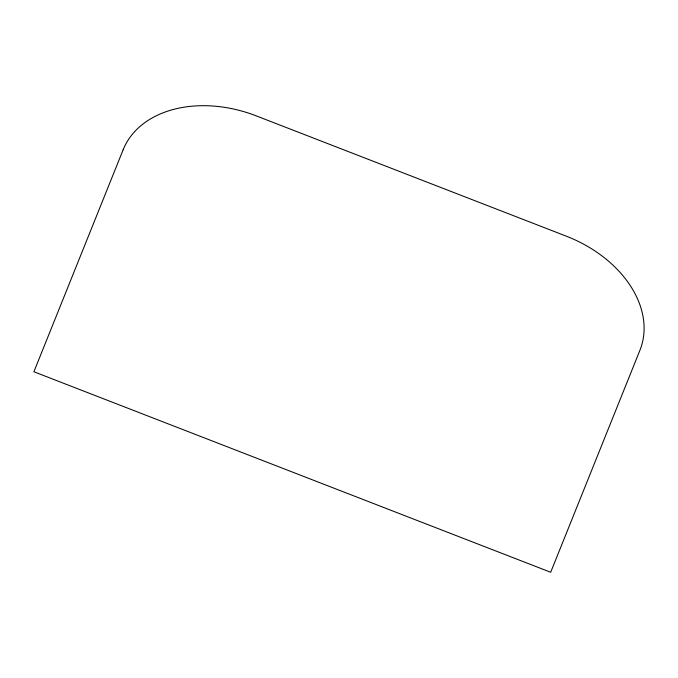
<?xml version="1.0" encoding="UTF-8"?>
<svg xmlns="http://www.w3.org/2000/svg" width="678" height="678" viewBox="0 0 678 678"><rect width="100%" height="100%" fill="white"/><g stroke="black" fill="none" stroke-linecap="round" stroke-linejoin="round"><path stroke-width="1.02" d="M123.142 149.77L33.9 371.764L550.68 572.266L639.922 350.272A110.87 79.741 20.5 0 0 566.316 236.173L256.242 115.87A110.87 79.741 20.5 0 0 123.142 149.77"/></g></svg>
